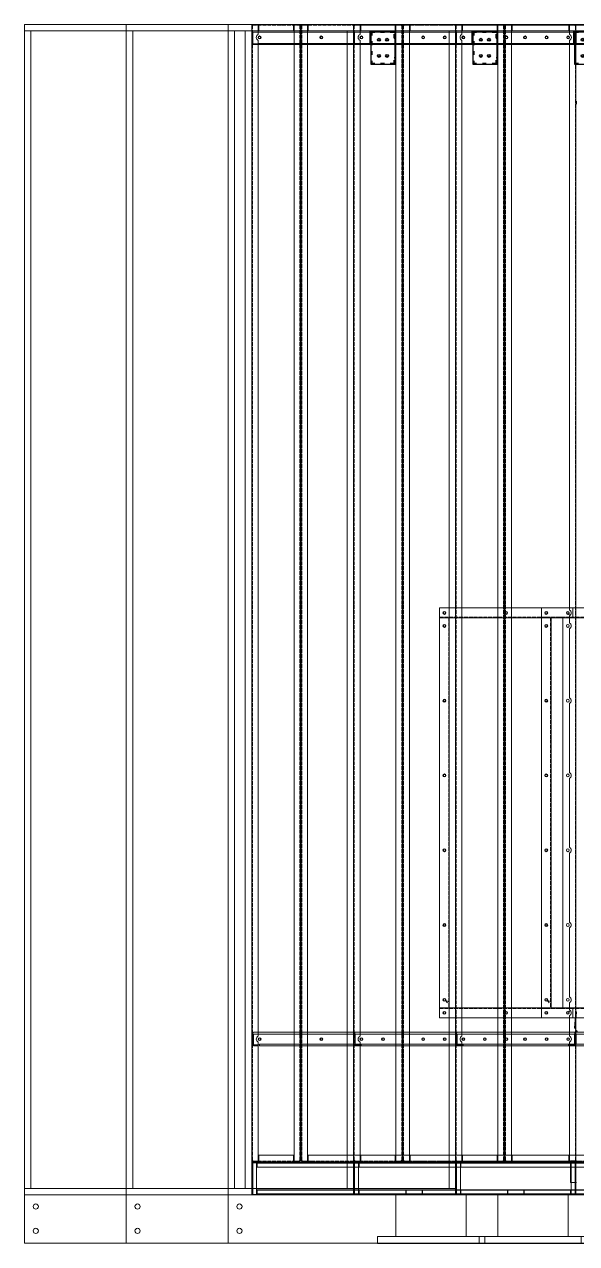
# Model space of a CAD drawing. Header units: millimetres. Extents: x -662582 to 33115, y -140469 to 24125.
# Drawn here: x -662582 to -660882, y -140469 to -136719 of the extents above; entities that cross this region are included whole.
import ezdxf

# ---------------------------------------------------------------- set-up
doc = ezdxf.new("R2010")
doc.units = ezdxf.units.MM
doc.linetypes.add('DASHED', pattern=[15, 12, -3])
doc.linetypes.add('DASHSPACE', pattern=[30, 12, -18])

# ---------------------------------------------------------------- blocks, each defined once
blk = doc.blocks.new('485689')
at = {"color": 7, "lineweight": 13, "ltscale": 0.486}
for p, q in [((183525.3, 30767.5), (183525.3, 30864.7)), ((183528.1, 30767.5), (183528.1, 30864.7)), ((184520.5, 30864.7), (184520.5, 30767.5)), ((184523.3, 30864.7), (184523.3, 30767.5))]:
    blk.add_line(p, q, dxfattribs=at)
at = {"color": 7, "lineweight": 13, "ltscale": 0.014}
for p, q in [((183528.1, 30864.7), (183525.3, 30864.7)), ((183541.9, 30863.3), (183541.9, 30866.1)), ((184506.7, 30863.3), (184506.7, 30866.1)), ((184520.5, 30864.7), (184523.3, 30864.7)), ((183528.1, 30767.5), (183525.3, 30767.5)), ((183541.9, 30768.9), (183541.9, 30766.1)), ((184506.7, 30768.9), (184506.7, 30766.1)), ((184520.5, 30767.5), (184523.3, 30767.5))]:
    blk.add_line(p, q, dxfattribs=at)
at = {"color": 7, "lineweight": 13, "ltscale": 0.004}
for p, q in [((183526.9, 30866.1), (183527.7, 30866.1)), ((184520.9, 30866.1), (184521.7, 30866.1)), ((183527.7, 30766.1), (183526.9, 30766.1)), ((184521.7, 30766.1), (184520.9, 30766.1))]:
    blk.add_line(p, q, dxfattribs=at)
at = {"color": 7, "lineweight": 13, "ltscale": 0.007}
for p, q in [((183526.9, 30864.7), (183526.9, 30866.1)), ((183527.7, 30866.1), (183527.7, 30864.7)), ((184520.9, 30864.7), (184520.9, 30866.1)), ((184521.7, 30864.7), (184521.7, 30866.1)), ((183526.9, 30766.1), (183526.9, 30767.5)), ((183527.7, 30766.1), (183527.7, 30767.5)), ((184520.9, 30767.5), (184520.9, 30766.1)), ((184521.7, 30766.1), (184521.7, 30767.5))]:
    blk.add_line(p, q, dxfattribs=at)
at = {"color": 7, "lineweight": 13, "ltscale": 0.071}
for p, q in [((183541.9, 30866.1), (183527.7, 30866.1)), ((184520.9, 30866.1), (184506.7, 30866.1)), ((183527.7, 30766.1), (183541.9, 30766.1)), ((184506.7, 30766.1), (184520.9, 30766.1))]:
    blk.add_line(p, q, dxfattribs=at)
at = {"color": 7, "lineweight": 13, "ltscale": 0.061}
for p, q in [((183540.3, 30864.7), (183528.1, 30864.7)), ((183541.9, 30863.3), (183541.9, 30851.1)), ((184506.7, 30851.1), (184506.7, 30863.3)), ((184520.5, 30864.7), (184508.3, 30864.7)), ((183528.1, 30767.5), (183540.3, 30767.5)), ((184508.3, 30767.5), (184520.5, 30767.5))]:
    blk.add_line(p, q, dxfattribs=at)
at = {"color": 7, "lineweight": 13, "ltscale": 0.366205}
for p, q in [((183540.3, 30864.7), (183540.3, 30768.9)), ((184508.3, 30781.1), (184508.3, 30864.7))]:
    blk.add_line(p, q, dxfattribs=at)
at = {"color": 7, "lineweight": 13, "ltscale": 0.008}
for p, q in [((183540.3, 30864.5), (183541.9, 30864.5)), ((183540.3, 30863.3), (183541.9, 30863.3)), ((184506.7, 30866.1), (184506.7, 30864.5)), ((184506.7, 30864.5), (184508.3, 30864.5)), ((184506.7, 30863.3), (184508.3, 30863.3)), ((183541.9, 30768.9), (183540.3, 30768.9)), ((183541.9, 30767.7), (183540.3, 30767.7)), ((184508.3, 30768.9), (184506.7, 30768.9)), ((184508.3, 30767.7), (184506.7, 30767.7)), ((184506.7, 30766.1), (184506.7, 30767.7))]:
    blk.add_line(p, q, dxfattribs=at)
at = {"color": 7, "lineweight": 13}
for p, q in [((183541.9, 30866.1), (184506.7, 30866.1)), ((183541.9, 30863.3), (184506.7, 30863.3)), ((184506.7, 30851.1), (183541.9, 30851.1)), ((184506.7, 30768.9), (183541.9, 30768.9)), ((184506.7, 30766.1), (183541.9, 30766.1))]:
    blk.add_line(p, q, dxfattribs=at)
at = {"color": 7, "lineweight": 13, "ltscale": 0.001386}
for p, q in [((183541.9, 30866.1), (183541.9, 30865.8)), ((183541.9, 30766.1), (183541.9, 30766.4))]:
    blk.add_line(p, q, dxfattribs=at)
at = {"color": 7, "lineweight": 13, "ltscale": 0.076206}
for p, q in [((183540.3, 30782.7), (183540.3, 30767.5)), ((184508.3, 30767.5), (184508.3, 30782.7))]:
    blk.add_line(p, q, dxfattribs=at)
at = {"color": 7, "lineweight": 13, "ltscale": 0.05737}
for p, q in [((183541.9, 30780.4), (183541.9, 30768.9)), ((184506.7, 30780.4), (184506.7, 30768.9))]:
    blk.add_line(p, q, dxfattribs=at)
for p, q in [((183541.9, 30780.4), (183999.3, 30780.4)), ((183999.3, 30780.4), (183999.3, 30768.9)), ((184049.3, 30780.4), (184506.7, 30780.4)), ((184049.3, 30780.4), (184049.3, 30768.9))]:
    blk.add_line(p, q)
blk = doc.blocks.new('68679')
at = {"color": 7, "lineweight": 13, "ltscale": 0.0185}
for p, q in [((182651.6, 34840.2), (182651.6, 34855)), ((182654.8, 34840.2), (182654.8, 34855)), ((182651.6, 33867.4), (182651.6, 33882.2)), ((182654.8, 33867.4), (182654.8, 33882.2))]:
    blk.add_line(p, q, dxfattribs=at)
at = {"color": 7, "lineweight": 13, "ltscale": 0.004}
for p, q in [((182654.8, 34840.2), (182651.6, 34840.2)), ((182654.8, 34837), (182651.6, 34837)), ((182651.6, 33882.2), (182654.8, 33882.2))]:
    blk.add_line(p, q, dxfattribs=at)
at = {"color": 7, "lineweight": 13, "ltscale": 0.02275}
for p, q in [((182654.8, 34837), (182654.8, 34855.2)), ((182654.8, 33867.2), (182654.8, 33885.4))]:
    blk.add_line(p, q, dxfattribs=at)
at = {"color": 7, "lineweight": 13, "ltscale": 0.042}
for p, q in [((182688.4, 34855.2), (182654.8, 34855.2)), ((182654.8, 33867.2), (182688.4, 33867.2))]:
    blk.add_line(p, q, dxfattribs=at)
at = {"color": 7, "lineweight": 13, "ltscale": 0.041987}
blk.add_line((182654.8, 34855.2), (182688.4, 34855.2), dxfattribs=at)
at = {"color": 7, "lineweight": 13, "ltscale": 0.003997}
blk.add_line((182654.8, 34837), (182654.8, 34840.2), dxfattribs=at)
at = {"color": 7, "lineweight": 13, "ltscale": 0.0395}
for p, q in [((182656.8, 34860.2), (182688.4, 34860.2)), ((182688.4, 34857), (182656.8, 34857)), ((182688.4, 33865.4), (182656.8, 33865.4)), ((182656.8, 33862.2), (182688.4, 33862.2))]:
    blk.add_line(p, q, dxfattribs=at)
at = {"color": 7, "lineweight": 13, "ltscale": 0.004497}
for p, q in [((182692, 34857), (182688.4, 34857)), ((182692, 33865.4), (182688.4, 33865.4))]:
    blk.add_line(p, q, dxfattribs=at)
at = {"color": 7, "lineweight": 13, "ltscale": 0.00225}
for p, q in [((182688.4, 34857), (182688.4, 34855.2)), ((182688.4, 34855.2), (182688.4, 34857)), ((182688.4, 33867.2), (182688.4, 33865.4)), ((182688.4, 33865.4), (182688.4, 33867.2))]:
    blk.add_line(p, q, dxfattribs=at)
at = {"color": 7, "lineweight": 13}
for p, q in [((182688.4, 34855.2), (182688.4, 33867.2)), ((182693.6, 34855), (182693.6, 33867.4)), ((182651.6, 34837), (182651.6, 33885.4)), ((182651.6, 34837), (182651.6, 33885.4)), ((182656.8, 34837), (182656.8, 33885.4))]:
    blk.add_line(p, q, dxfattribs=at)
at = {"color": 7, "lineweight": 13, "ltscale": 0.0022}
for p, q in [((182691.2, 34857), (182692.6, 34858)), ((182691.2, 33865.4), (182692.6, 33864.3))]:
    blk.add_line(p, q, dxfattribs=at)
at = {"color": 7, "lineweight": 13, "ltscale": 0.003999}
blk.add_line((182651.6, 34837), (182654.8, 34837), dxfattribs=at)
at = {"color": 7, "lineweight": 13, "ltscale": 0.0025}
for p, q in [((182656.8, 34837), (182654.8, 34837)), ((182654.8, 33885.4), (182656.8, 33885.4))]:
    blk.add_line(p, q, dxfattribs=at)
at = {"color": 7, "lineweight": 13, "ltscale": 0.0065}
blk.add_line((182651.6, 33885.4), (182656.8, 33885.4), dxfattribs=at)
at = {"color": 7, "lineweight": 13, "ltscale": 0.004003}
blk.add_line((182654.8, 33882.2), (182654.8, 33885.4), dxfattribs=at)
at = {"color": 7, "lineweight": 13}
for centre in [(182672.6, 34836.2), (182672.6, 34646.2), (182672.6, 34456.2), (182672.6, 34266.2), (182672.6, 34076.2), (182672.6, 33886.2)]:
    blk.add_circle(centre, 3, dxfattribs=at)
for centre, radius, start, end in [((182656.8, 34855), 5.2, 90, 180), ((182656.8, 34855), 2, 90, 174.2609), ((182688.4, 34855), 5.2, 0, 90), ((182656.8, 33867.4), 5.2, 180, 270), ((182656.8, 33867.4), 2, 185.7392, 270), ((182688.4, 33867.4), 5.2, 270, 0)]:
    blk.add_arc(centre, radius, start, end, dxfattribs=at)
for points in [[(182693.6, 34855), (182693.6, 34855.3), (182693.5, 34855.6), (182693.3, 34855.9), (182692.9, 34856.3), (182692.3, 34856.7), (182692.2, 34856.8), (182692.1, 34856.9), (182692, 34857)], [(182693.6, 33867.4), (182693.6, 33867), (182693.5, 33866.7), (182693.3, 33866.4), (182692.9, 33866), (182692.3, 33865.6), (182692.2, 33865.5), (182692.1, 33865.4), (182692, 33865.4)]]:
    blk.add_open_spline(points, degree=5, knots=[0, 0, 0, 0, 0, 0, 6.191357, 6.191357, 6.191357, 7.828222, 7.828222, 7.828222, 7.828222, 7.828222, 7.828222], dxfattribs=at)
blk = doc.blocks.new('3425346')
at = {"color": 7, "lineweight": 13}
for p, q in [((155016.9, 41125), (155426.9, 41125)), ((155016.9, 41095), (155426.9, 41095))]:
    blk.add_line(p, q, dxfattribs=at)
at = {"color": 7, "lineweight": 13, "ltscale": 0.035}
for p, q in [((155016.9, 41122.2), (155016.9, 41125)), ((155426.9, 41122.2), (155426.9, 41125))]:
    blk.add_line(p, q, dxfattribs=at)
at = {"color": 7, "linetype": 'DASHED', "lineweight": 13}
blk.add_line((155016.9, 41123.4), (155426.9, 41123.4), dxfattribs=at)
at = {"color": 7, "lineweight": 13, "ltscale": 0.34}
for p, q in [((155016.9, 41122.2), (155016.9, 41095)), ((155426.9, 41095), (155426.9, 41122.2))]:
    blk.add_line(p, q, dxfattribs=at)
at = {"color": 7, "lineweight": 13}
blk.add_lwpolyline([(155416.2, 41115.3), (155414.3, 41111.8), (155417.7, 41113.9)], dxfattribs=at)
for centre in [(155031.9, 41110), (155221.9, 41110), (155411.9, 41110)]:
    blk.add_circle(centre, 3, dxfattribs=at)
blk = doc.blocks.new('235465')
at = {"color": 7, "lineweight": 13}
for p, q in [((158476.7, 41706.6), (159676.7, 41706.6)), ((159676.7, 41676.6), (158476.7, 41676.6))]:
    blk.add_line(p, q, dxfattribs=at)
at = {"color": 7, "lineweight": 13, "ltscale": 0.014}
for p, q in [((158476.7, 41703.8), (158476.7, 41706.6)), ((159676.7, 41703.8), (159676.7, 41706.6))]:
    blk.add_line(p, q, dxfattribs=at)
at = {"color": 7, "linetype": 'DASHED', "lineweight": 13}
blk.add_line((158476.7, 41705), (159676.7, 41705), dxfattribs=at)
at = {"color": 7, "lineweight": 13, "ltscale": 0.136}
for p, q in [((158476.7, 41703.8), (158476.7, 41676.6)), ((159676.7, 41676.6), (159676.7, 41703.8))]:
    blk.add_line(p, q, dxfattribs=at)
at = {"color": 7, "linetype": 'DASHED', "lineweight": 13, "ltscale": 0.008}
for p, q in [((159001.7, 41706.6), (159001.7, 41705)), ((159151.7, 41706.6), (159151.7, 41705))]:
    blk.add_line(p, q, dxfattribs=at)
at = {"color": 7, "lineweight": 13}
blk.add_lwpolyline([(159656.7, 41703.6), (159653.1, 41694.3), (159660.9, 41700.6)], dxfattribs=at)
for centre in [(158501.7, 41691.6), (158731.7, 41691.6), (158961.7, 41691.6), (159191.7, 41691.6), (159421.7, 41691.6), (159651.7, 41691.6)]:
    blk.add_circle(centre, 3, dxfattribs=at)
blk = doc.blocks.new('5679796')
at = {"color": 7, "lineweight": 13, "ltscale": 0.027667}
for p, q in [((165481.5, 14310.4), (165481.5, 14327)), ((165483.5, 14310.4), (165483.5, 14327)), ((165481.5, 13335.8), (165481.5, 13352.4)), ((165483.5, 13335.8), (165483.5, 13352.4))]:
    blk.add_line(p, q, dxfattribs=at)
at = {"color": 7, "lineweight": 13, "ltscale": 0.061}
for p, q in [((165520.1, 14327.5), (165483.5, 14327.5)), ((165483.5, 13335.3), (165520.1, 13335.3))]:
    blk.add_line(p, q, dxfattribs=at)
at = {"color": 7, "lineweight": 13, "ltscale": 0.031833}
for p, q in [((165483.5, 14308.4), (165483.5, 14327.5)), ((165483.5, 13335.3), (165483.5, 13354.4))]:
    blk.add_line(p, q, dxfattribs=at)
at = {"color": 7, "lineweight": 13, "ltscale": 0.060846}
blk.add_line((165483.6, 14327.5), (165520.1, 14327.5), dxfattribs=at)
at = {"color": 7, "lineweight": 13, "ltscale": 0.058667}
for p, q in [((165484.9, 14330.4), (165520.1, 14330.4)), ((165520.1, 14328.4), (165484.9, 14328.4)), ((165520.1, 13334.4), (165484.9, 13334.4)), ((165484.9, 13332.4), (165520.1, 13332.4))]:
    blk.add_line(p, q, dxfattribs=at)
at = {"color": 7, "lineweight": 13, "ltscale": 0.004007}
for p, q in [((165522.5, 14328.4), (165520.1, 14328.4)), ((165522.5, 13334.4), (165520.1, 13334.4))]:
    blk.add_line(p, q, dxfattribs=at)
at = {"color": 7, "lineweight": 13, "ltscale": 0.0015}
for p, q in [((165520.1, 14328.4), (165520.1, 14327.5)), ((165520.1, 14327.5), (165520.1, 14328.4)), ((165520.1, 13335.3), (165520.1, 13334.4)), ((165520.1, 13334.4), (165520.1, 13335.3))]:
    blk.add_line(p, q, dxfattribs=at)
at = {"color": 7, "lineweight": 13}
for p, q in [((165520.1, 14327.5), (165520.1, 13965.9)), ((165523.5, 14327), (165523.5, 13335.8)), ((165481.5, 14308.4), (165481.5, 13965.9)), ((165481.5, 14308.4), (165481.5, 13965.9)), ((165484.9, 14308.4), (165484.9, 13965.9)), ((165481.5, 13886.9), (165481.5, 13354.4)), ((165481.5, 13886.9), (165481.5, 13354.4)), ((165484.9, 13886.9), (165484.9, 13354.4)), ((165520.1, 13886.9), (165520.1, 13335.3))]:
    blk.add_line(p, q, dxfattribs=at)
at = {"color": 7, "lineweight": 13, "ltscale": 0.001795}
for p, q in [((165522, 14328.4), (165522.9, 14329.1)), ((165522, 13334.4), (165522.9, 13333.8))]:
    blk.add_line(p, q, dxfattribs=at)
at = {"color": 7, "lineweight": 13, "ltscale": 0.003333}
for p, q in [((165483.5, 14310.4), (165481.5, 14310.4)), ((165481.5, 14308.4), (165483.5, 14308.4)), ((165483.5, 14308.4), (165481.5, 14308.4)), ((165483.5, 13352.4), (165481.5, 13352.4))]:
    blk.add_line(p, q, dxfattribs=at)
at = {"color": 7, "lineweight": 13, "ltscale": 0.003329}
blk.add_line((165483.5, 14308.4), (165483.5, 14310.4), dxfattribs=at)
at = {"color": 7, "lineweight": 13, "ltscale": 0.002333}
for p, q in [((165484.9, 14308.4), (165483.5, 14308.4)), ((165483.5, 13354.4), (165484.9, 13354.4))]:
    blk.add_line(p, q, dxfattribs=at)
for p, q in [((165481.5, 13965.9), (165523.5, 13965.9)), ((165521.5, 13886.9), (165521.5, 13965.9)), ((165481.5, 13886.9), (165523.5, 13886.9))]:
    blk.add_line(p, q)
at = {"color": 7, "lineweight": 13, "ltscale": 0.005667}
blk.add_line((165481.5, 13354.4), (165484.9, 13354.4), dxfattribs=at)
at = {"color": 7, "lineweight": 13, "ltscale": 0.003337}
blk.add_line((165483.5, 13352.4), (165483.5, 13354.4), dxfattribs=at)
at = {"color": 7, "lineweight": 13}
for centre in [(165503.5, 14306.4), (165503.5, 14116.4), (165503.5, 13736.4), (165503.5, 13546.4), (165503.5, 13356.4)]:
    blk.add_circle(centre, 3, dxfattribs=at)
for centre, radius, start, end in [((165484.9, 14327), 3.4, 90, 180), ((165484.9, 14327), 1.4, 90, 159.0752), ((165520.1, 14327), 3.4, 0, 90), ((165484.9, 13335.8), 3.4, 180, 270), ((165484.9, 13335.8), 1.4, 200.9249, 270), ((165520.1, 13335.8), 3.4, 270, 0)]:
    blk.add_arc(centre, radius, start, end, dxfattribs=at)
for points in [[(165523.5, 14327), (165523.5, 14327.3), (165523.5, 14327.6), (165523.3, 14327.8), (165523, 14328.1), (165522.7, 14328.4), (165522.6, 14328.4), (165522.6, 14328.4), (165522.5, 14328.4)], [(165523.5, 13335.8), (165523.5, 13335.6), (165523.5, 13335.3), (165523.3, 13335.1), (165523, 13334.8), (165522.7, 13334.5), (165522.6, 13334.5), (165522.6, 13334.5), (165522.5, 13334.4)]]:
    blk.add_open_spline(points, degree=5, knots=[0, 0, 0, 0, 0, 0, 4.583204, 4.583204, 4.583204, 5.126781, 5.126781, 5.126781, 5.126781, 5.126781, 5.126781], dxfattribs=at)
blk = doc.blocks.new('568596')
at = {"color": 7, "lineweight": 13, "ltscale": 0.00166}
for p, q in [((169550.9, 17462.9), (169549.9, 17462.9)), ((173046.9, 17462.9), (173047.9, 17462.9)), ((169550.9, 16620.9), (169549.9, 16620.9)), ((173046.9, 16620.9), (173047.9, 16620.9))]:
    blk.add_line(p, q, dxfattribs=at)
at = {"color": 7, "lineweight": 13, "ltscale": 0.0015}
for p, q in [((169549.9, 17462.9), (169549.9, 17462)), ((173047.9, 17462), (173047.9, 17462.9)), ((169549.9, 16621.8), (169549.9, 16620.9)), ((173047.9, 16620.9), (173047.9, 16621.8))]:
    blk.add_line(p, q, dxfattribs=at)
at = {"color": 7, "lineweight": 13}
for p, q in [((169549.9, 17462.9), (169549.9, 16621.8)), ((169549.9, 17462), (169549.9, 17436.4)), ((173046.2, 17464.9), (169551.6, 17464.9)), ((173047.9, 16621.8), (173047.9, 17462.9)), ((173047.9, 17442.9), (173047.9, 17462)), ((170022.9, 17008.9), (171222.9, 17008.9)), ((169551.6, 16618.9), (173046.2, 16618.9))]:
    blk.add_line(p, q, dxfattribs=at)
at = {"color": 7, "linetype": 'DASHED', "lineweight": 13, "ltscale": 0.003333}
for p, q in [((169551.9, 17462), (169549.9, 17462)), ((169549.9, 17445.4), (169551.9, 17445.4)), ((169549.9, 17442.9), (169551.9, 17442.9)), ((169644.9, 17464.9), (169644.9, 17462.9)), ((169650.9, 17464.9), (169650.9, 17462.9)), ((169844.9, 17464.9), (169844.9, 17462.9)), ((169850.9, 17464.9), (169850.9, 17462.9)), ((173014.9, 17464.9), (173014.9, 17462.9)), ((173020.9, 17464.9), (173020.9, 17462.9)), ((173047.9, 17462), (173045.9, 17462)), ((173047.9, 17442.9), (173045.9, 17442.9)), ((169549.9, 17436.4), (169551.9, 17436.4)), ((169549.9, 17407.4), (169551.9, 17407.4)), ((169549.9, 17398.4), (169551.9, 17398.4)), ((169549.9, 17217.4), (169551.9, 17217.4)), ((169549.9, 17208.4), (169551.9, 17208.4)), ((169549.9, 17027.4), (169551.9, 17027.4)), ((169549.9, 17018.4), (169551.9, 17018.4)), ((169549.9, 16837.4), (169551.9, 16837.4)), ((169549.9, 16828.4), (169551.9, 16828.4)), ((173047.9, 16727.9), (173045.9, 16727.9)), ((173047.9, 16709.9), (173045.9, 16709.9)), ((169549.9, 16647.4), (169551.9, 16647.4)), ((169549.9, 16640.9), (169551.9, 16640.9)), ((169549.9, 16638.4), (169551.9, 16638.4)), ((169551.9, 16621.8), (169549.9, 16621.8)), ((169644.9, 16620.9), (169644.9, 16618.9)), ((169650.9, 16620.9), (169650.9, 16618.9)), ((169844.9, 16620.9), (169844.9, 16618.9)), ((169850.9, 16620.9), (169850.9, 16618.9)), ((170044.9, 16620.9), (170044.9, 16618.9)), ((170050.9, 16620.9), (170050.9, 16618.9)), ((170244.9, 16620.9), (170244.9, 16618.9)), ((170250.9, 16620.9), (170250.9, 16618.9)), ((170444.9, 16620.9), (170444.9, 16618.9)), ((170450.9, 16620.9), (170450.9, 16618.9)), ((170644.9, 16620.9), (170644.9, 16618.9)), ((170650.9, 16620.9), (170650.9, 16618.9)), ((170844.9, 16620.9), (170844.9, 16618.9)), ((170850.9, 16620.9), (170850.9, 16618.9)), ((171044.9, 16620.9), (171044.9, 16618.9)), ((171050.9, 16620.9), (171050.9, 16618.9)), ((171244.9, 16620.9), (171244.9, 16618.9)), ((171250.9, 16620.9), (171250.9, 16618.9)), ((171444.9, 16620.9), (171444.9, 16618.9)), ((171450.9, 16620.9), (171450.9, 16618.9)), ((171644.9, 16620.9), (171644.9, 16618.9)), ((171650.9, 16620.9), (171650.9, 16618.9)), ((171844.9, 16620.9), (171844.9, 16618.9)), ((171850.9, 16620.9), (171850.9, 16618.9)), ((172044.9, 16620.9), (172044.9, 16618.9)), ((172050.9, 16620.9), (172050.9, 16618.9)), ((172244.9, 16620.9), (172244.9, 16618.9)), ((172250.9, 16620.9), (172250.9, 16618.9)), ((172444.9, 16620.9), (172444.9, 16618.9)), ((172450.9, 16620.9), (172450.9, 16618.9)), ((172644.9, 16620.9), (172644.9, 16618.9)), ((172650.9, 16620.9), (172650.9, 16618.9)), ((172844.9, 16620.9), (172844.9, 16618.9)), ((172850.9, 16620.9), (172850.9, 16618.9)), ((173014.9, 16620.9), (173014.9, 16618.9)), ((173020.9, 16620.9), (173020.9, 16618.9)), ((173047.9, 16640.9), (173045.9, 16640.9)), ((173047.9, 16621.8), (173045.9, 16621.8))]:
    blk.add_line(p, q, dxfattribs=at)
at = {"color": 7, "lineweight": 13, "ltscale": 0.001174}
for p, q in [((169550.9, 17462.9), (169551.6, 17462.9)), ((173046.9, 17462.9), (173046.2, 17462.9)), ((169550.9, 16620.9), (169551.6, 16620.9)), ((173046.9, 16620.9), (173046.2, 16620.9))]:
    blk.add_line(p, q, dxfattribs=at)
at = {"color": 7, "lineweight": 13, "ltscale": 0.002252}
for p, q in [((169551.6, 17464.9), (169551.6, 17463.6)), ((173046.2, 17464.9), (173046.2, 17463.6)), ((169551.6, 16618.9), (169551.6, 16620.3)), ((173046.2, 16618.9), (173046.2, 16620.3))]:
    blk.add_line(p, q, dxfattribs=at)
at = {"color": 7, "lineweight": 13, "ltscale": 0.002009}
for p, q in [((169551.6, 17462.4), (169551.6, 17463.6)), ((173046.2, 17462.4), (173046.2, 17463.6)), ((169551.6, 16621.5), (169551.6, 16620.3)), ((173046.2, 16621.5), (173046.2, 16620.3))]:
    blk.add_line(p, q, dxfattribs=at)
at = {"color": 7, "linetype": 'DASHED', "lineweight": 13}
for p, q in [((173046.2, 17462.9), (169551.6, 17462.9)), ((169551.9, 17464.9), (169551.9, 16621.8)), ((169551.9, 17462), (169551.9, 17436.4)), ((170044.9, 17464.9), (170044.9, 17462.9)), ((170050.9, 17464.9), (170050.9, 17462.9)), ((170244.9, 17464.9), (170244.9, 17462.9)), ((170250.9, 17464.9), (170250.9, 17462.9)), ((170444.9, 17464.9), (170444.9, 17462.9)), ((170450.9, 17464.9), (170450.9, 17462.9)), ((170644.9, 17464.9), (170644.9, 17462.9)), ((170650.9, 17464.9), (170650.9, 17462.9)), ((170844.9, 17464.9), (170844.9, 17462.9)), ((170850.9, 17464.9), (170850.9, 17462.9)), ((171044.9, 17464.9), (171044.9, 17462.9)), ((171050.9, 17464.9), (171050.9, 17462.9)), ((171244.9, 17464.9), (171244.9, 17462.9)), ((171250.9, 17464.9), (171250.9, 17462.9)), ((171444.9, 17464.9), (171444.9, 17462.9)), ((171450.9, 17464.9), (171450.9, 17462.9)), ((171644.9, 17464.9), (171644.9, 17462.9)), ((171650.9, 17464.9), (171650.9, 17462.9)), ((171844.9, 17464.9), (171844.9, 17462.9)), ((171850.9, 17464.9), (171850.9, 17462.9)), ((172044.9, 17464.9), (172044.9, 17462.9)), ((172050.9, 17464.9), (172050.9, 17462.9)), ((172244.9, 17464.9), (172244.9, 17462.9)), ((172250.9, 17464.9), (172250.9, 17462.9)), ((172444.9, 17464.9), (172444.9, 17462.9)), ((172450.9, 17464.9), (172450.9, 17462.9)), ((172644.9, 17464.9), (172644.9, 17462.9)), ((172650.9, 17464.9), (172650.9, 17462.9)), ((172844.9, 17464.9), (172844.9, 17462.9)), ((172850.9, 17464.9), (172850.9, 17462.9)), ((173045.9, 16621.8), (173045.9, 17464.9)), ((173045.9, 17442.9), (173045.9, 17462)), ((169551.6, 16620.9), (173046.2, 16620.9))]:
    blk.add_line(p, q, dxfattribs=at)
at = {"color": 7, "linetype": 'DASHED', "lineweight": 13, "ltscale": 0.001183}
for p, q in [((169551.6, 17462.9), (169552.3, 17462.9)), ((173046.2, 17462.9), (173045.5, 17462.9)), ((169551.6, 16620.9), (169552.3, 16620.9)), ((173046.2, 16620.9), (173045.5, 16620.9))]:
    blk.add_line(p, q, dxfattribs=at)
at = {"color": 7, "linetype": 'DASHED', "lineweight": 13, "ltscale": 0.001406}
for p, q in [((169551.6, 17462.4), (169551.6, 17461.5)), ((173046.2, 17462.4), (173046.2, 17461.5)), ((169551.6, 16621.5), (169551.6, 16622.3)), ((173046.2, 16621.5), (173046.2, 16622.3))]:
    blk.add_line(p, q, dxfattribs=at)
at = {"color": 7, "linetype": 'DASHED', "lineweight": 13, "ltscale": 0.027667}
for p, q in [((169551.6, 17444.9), (169551.6, 17461.5)), ((173046.2, 17461.5), (173046.2, 17444.9)), ((169551.6, 16622.3), (169551.6, 16638.9)), ((173046.2, 16638.9), (173046.2, 16622.3))]:
    blk.add_line(p, q, dxfattribs=at)
at = {"color": 7, "lineweight": 13, "ltscale": 0.058667}
for p, q in [((173046.2, 17444.9), (169551.6, 17444.9)), ((169553.3, 17442.9), (169569.9, 17442.9)), ((169569.9, 17444.9), (169569.9, 16640.9)), ((173027.9, 16640.9), (173027.9, 17444.9)), ((173045.9, 17442.9), (173027.9, 17442.9)), ((170022.9, 16658.9), (170022.9, 17008.9)), ((171222.9, 16658.9), (171222.9, 17008.9)), ((170022.9, 16658.9), (171222.9, 16658.9)), ((169917.7, 16638.9), (169551.6, 16638.9)), ((169569.9, 16640.9), (169551.9, 16640.9)), ((169999.2, 16638.9), (169936.1, 16638.9)), ((170016.6, 16638.9), (170039.2, 16638.9)), ((170056.6, 16638.9), (170269.2, 16638.9)), ((170286.6, 16638.9), (170499.2, 16638.9)), ((170516.6, 16638.9), (170729.2, 16638.9)), ((170746.6, 16638.9), (170959.2, 16638.9)), ((170976.6, 16638.9), (171189.2, 16638.9)), ((171206.6, 16638.9), (171229.2, 16638.9)), ((171246.6, 16638.9), (172998.7, 16638.9)), ((173017.1, 16638.9), (173046.2, 16638.9)), ((173045.9, 16640.9), (173027.9, 16640.9))]:
    blk.add_line(p, q, dxfattribs=at)
at = {"color": 7, "linetype": 'DASHED', "lineweight": 13, "ltscale": 0.0015}
for p, q in [((169551.9, 17462.9), (169551.9, 17462)), ((173045.9, 17462), (173045.9, 17462.9)), ((169551.9, 16621.8), (169551.9, 16620.9)), ((173045.9, 16620.9), (173045.9, 16621.8))]:
    blk.add_line(p, q, dxfattribs=at)
at = {"color": 7, "linetype": 'DASHED', "lineweight": 13, "ltscale": 0.002333}
for p, q in [((169551.9, 17442.9), (169553.3, 17442.9)), ((173045.9, 17442.9), (173044.5, 17442.9)), ((173045.9, 16640.9), (173044.5, 16640.9))]:
    blk.add_line(p, q, dxfattribs=at)
at = {"color": 7, "lineweight": 13, "ltscale": 0.058667}
for centre in [(169926.9, 17402.9), (173007.9, 17402.9), (173007.9, 17022.9), (173007.9, 16832.9), (169926.9, 16642.9), (170007.9, 16643.9), (170047.9, 16643.9), (170277.9, 16643.9), (170507.9, 16643.9), (170737.9, 16643.9), (170967.9, 16643.9), (171197.9, 16643.9), (171237.9, 16643.9), (173007.9, 16642.9)]:
    blk.add_circle(centre, 4.5, dxfattribs=at)
at = {"color": 7, "lineweight": 13}
for centre in [(169926.9, 17212.9), (169926.9, 17022.9), (170007.9, 17023.9), (170047.9, 17023.9), (170277.9, 17023.9), (170507.9, 17023.9), (170737.9, 17023.9), (170967.9, 17023.9), (171197.9, 17023.9), (171237.9, 17023.9), (170007.9, 16833.9), (171237.9, 16833.9), (169926.9, 16832.9)]:
    blk.add_circle(centre, 4.5, dxfattribs=at)
for centre in [(172950.9, 17225.4), (173000.7, 17225.4), (172950.9, 17200.4), (173000.7, 17200.4)]:
    blk.add_circle(centre, 4.5)
at = {"color": 7, "lineweight": 13, "ltscale": 0.058667}
for centre, start, end in [((169926.9, 16642.9), 203.5779, 336.4221), ((170007.9, 16643.9), 209.9997, 330.0003), ((170047.9, 16643.9), 209.9997, 330.0003), ((170277.9, 16643.9), 209.9997, 330.0003), ((170507.9, 16643.9), 209.9997, 330.0003), ((170737.9, 16643.9), 209.9997, 330.0003), ((170967.9, 16643.9), 209.9997, 330.0003), ((171197.9, 16643.9), 209.9997, 330.0003), ((171237.9, 16643.9), 209.9997, 330.0003), ((173007.9, 16642.9), 203.5782, 336.4218)]:
    blk.add_arc(centre, 10, start, end, dxfattribs=at)
at = {"color": 7, "lineweight": 13}
for points in [[(169553.3, 17461.5), (169552.8, 17461.8), (169552.3, 17462.1), (169551.8, 17462.4), (169551.3, 17462.6), (169550.9, 17462.9)], [(169553.3, 17461.5), (169553, 17462), (169552.6, 17462.4), (169552.3, 17462.8), (169552, 17463.2), (169551.6, 17463.6)], [(173044.5, 17461.5), (173044.8, 17462), (173045.2, 17462.4), (173045.5, 17462.8), (173045.9, 17463.2), (173046.2, 17463.6)], [(173044.5, 17461.5), (173045, 17461.8), (173045.6, 17462.1), (173046.1, 17462.4), (173046.5, 17462.6), (173046.9, 17462.9)], [(169553.3, 16622.3), (169552.8, 16622.1), (169552.3, 16621.8), (169551.8, 16621.5), (169551.3, 16621.2), (169550.9, 16620.9)], [(169553.3, 16622.3), (169553, 16621.9), (169552.6, 16621.5), (169552.3, 16621), (169552, 16620.6), (169551.6, 16620.3)], [(173044.5, 16622.3), (173045, 16622.1), (173045.6, 16621.8), (173046.1, 16621.5), (173046.5, 16621.2), (173046.9, 16620.9)], [(173044.5, 16622.3), (173044.8, 16621.9), (173045.2, 16621.5), (173045.5, 16621), (173045.9, 16620.6), (173046.2, 16620.3)]]:
    blk.add_open_spline(points, degree=5, dxfattribs=at)
at = {"color": 7, "linetype": 'DASHED', "lineweight": 13}
for points in [[(169553.3, 17461.5), (169553, 17461.7), (169552.6, 17461.9), (169552.3, 17462.1), (169551.9, 17462.2), (169551.6, 17462.4)], [(169553.3, 17461.5), (169553.1, 17461.8), (169552.9, 17462.1), (169552.7, 17462.4), (169552.5, 17462.6), (169552.3, 17462.9)], [(173044.5, 17461.5), (173044.7, 17461.8), (173044.9, 17462.1), (173045.2, 17462.4), (173045.3, 17462.6), (173045.5, 17462.9)], [(173044.5, 17461.5), (173044.8, 17461.7), (173045.2, 17461.9), (173045.5, 17462.1), (173045.9, 17462.2), (173046.2, 17462.4)], [(169553.3, 16622.3), (169553, 16622.1), (169552.6, 16622), (169552.3, 16621.8), (169551.9, 16621.6), (169551.6, 16621.5)], [(169553.3, 16622.3), (169553.1, 16622), (169552.9, 16621.8), (169552.7, 16621.5), (169552.5, 16621.2), (169552.3, 16620.9)], [(173044.5, 16622.3), (173044.7, 16622), (173044.9, 16621.8), (173045.2, 16621.5), (173045.3, 16621.2), (173045.5, 16620.9)], [(173044.5, 16622.3), (173044.8, 16622.1), (173045.2, 16622), (173045.5, 16621.8), (173045.9, 16621.6), (173046.2, 16621.5)]]:
    blk.add_open_spline(points, degree=5, dxfattribs=at)
blk = doc.blocks.new('769475')
for p, q in [((158713.7, 15280), (158713.7, 15180)), ((158788.7, 15280), (158713.7, 15280)), ((158788.7, 15180), (158788.7, 15280)), ((158713.7, 15180), (158788.7, 15180))]:
    blk.add_line(p, q)
at = {"color": 5, "linetype": 'DASHSPACE'}
for p, q in [((158785.5, 15276.8), (158713.7, 15276.8)), ((158716.9, 15280), (158716.9, 15180)), ((158785.5, 15260), (158785.5, 15276.8)), ((158785.5, 15260), (158788.7, 15260)), ((158785.5, 15180), (158785.5, 15200)), ((158785.5, 15200), (158788.7, 15200)), ((158713.7, 15183.2), (158788.7, 15183.2))]:
    blk.add_line(p, q, dxfattribs=at)
for centre in [(158738.7, 15254.8), (158763.7, 15254.8), (158738.7, 15205), (158763.7, 15205)]:
    blk.add_circle(centre, 3)
blk = doc.blocks.new('1')
at = {"lineweight": 20}
for p, q in [((13016.7, 13410.4), (11313.2, 13410.4)), ((11313.2, 13410.4), (11313.2, 9810.4)), ((12013.2, 13390.4), (11313.2, 13390.4)), ((11333.2, 13390.4), (11333.2, 9830.4)), ((12013.2, 13410.4), (12013.2, 9810.4)), ((11313.2, 9830.4), (12013.2, 9830.4)), ((11313.2, 9810.4), (12013.2, 9810.4)), ((12013.2, 9810.4), (13013.2, 9810.4)), ((11313.2, 9662.1), (19513.2, 9662.1))]:
    blk.add_line(p, q, dxfattribs=at)
at = {"color": 7, "lineweight": 20}
for p, q in [((11993.2, 13390.4), (11993.2, 9830.4)), ((12013.2, 13408.7), (12013.2, 9914.1)), ((12161.2, 13410.4), (12016.1, 13410.4)), ((12163.2, 13408.7), (12163.2, 9914.1)), ((13006.9, 10323.4), (13011.2, 10373.2)), ((13008.8, 10323.2), (13013.2, 10373)), ((12016.1, 9912.4), (12161.2, 9912.4)), ((12994, 9914.6), (12994, 9848.3)), ((12457, 9810.4), (12457, 9682.4)), ((12673.3, 9810.4), (12673.3, 9682.4)), ((12400.1, 9682.4), (12730.1, 9682.4)), ((12400.1, 9682.4), (12400.1, 9660.4)), ((12730.1, 9682.4), (12730.1, 9660.4)), ((12730.1, 9660.4), (12400.1, 9660.4))]:
    blk.add_line(p, q, dxfattribs=at)
at = {"color": 7, "lineweight": 20, "ltscale": 0.002252}
for p, q in [((12013.2, 13408.7), (12014.6, 13408.7)), ((12163.2, 13408.7), (12161.9, 13408.7)), ((12013.2, 9914.1), (12014.6, 9914.1)), ((12163.2, 9914.1), (12161.9, 9914.1))]:
    blk.add_line(p, q, dxfattribs=at)
at = {"color": 7, "lineweight": 20, "ltscale": 0.002009}
for p, q in [((12015.8, 13408.7), (12014.6, 13408.7)), ((12160.7, 13408.7), (12161.9, 13408.7)), ((12015.8, 9914.1), (12014.6, 9914.1)), ((12160.7, 9914.1), (12161.9, 9914.1))]:
    blk.add_line(p, q, dxfattribs=at)
at = {"color": 7, "lineweight": 20, "ltscale": 0.00166}
for p, q in [((12015.2, 13409.4), (12015.2, 13410.4)), ((12161.2, 13409.4), (12161.2, 13410.4)), ((12015.2, 9913.4), (12015.2, 9912.4)), ((12161.2, 9913.4), (12161.2, 9912.4))]:
    blk.add_line(p, q, dxfattribs=at)
at = {"color": 7, "lineweight": 20, "ltscale": 0.0015}
for p, q in [((12016.1, 13410.4), (12015.2, 13410.4)), ((12160.3, 13410.4), (12161.2, 13410.4)), ((12015.2, 9912.4), (12016.1, 9912.4)), ((12161.2, 9912.4), (12160.3, 9912.4))]:
    blk.add_line(p, q, dxfattribs=at)
at = {"color": 7, "lineweight": 20, "ltscale": 0.001174}
for p, q in [((12015.2, 13409.4), (12015.2, 13408.7)), ((12161.2, 13409.4), (12161.2, 13408.7)), ((12015.2, 9913.4), (12015.2, 9914.1)), ((12161.2, 9913.4), (12161.2, 9914.1))]:
    blk.add_line(p, q, dxfattribs=at)
at = {"color": 7, "linetype": 'DASHED', "lineweight": 20}
for p, q in [((12015.2, 13408.7), (12015.2, 9914.1)), ((12163.2, 13408.4), (12016.1, 13408.4)), ((12161.2, 13408.7), (12161.2, 9914.1)), ((12013.2, 13213.4), (12015.2, 13213.4)), ((12013.2, 13207.4), (12015.2, 13207.4)), ((12013.2, 13013.4), (12015.2, 13013.4)), ((12013.2, 13007.4), (12015.2, 13007.4)), ((12013.2, 12813.4), (12015.2, 12813.4)), ((12013.2, 12807.4), (12015.2, 12807.4)), ((12013.2, 12613.4), (12015.2, 12613.4)), ((12013.2, 12607.4), (12015.2, 12607.4)), ((12013.2, 12413.4), (12015.2, 12413.4)), ((12013.2, 12407.4), (12015.2, 12407.4)), ((12013.2, 12213.4), (12015.2, 12213.4)), ((12013.2, 12207.4), (12015.2, 12207.4)), ((12013.2, 12013.4), (12015.2, 12013.4)), ((12013.2, 12007.4), (12015.2, 12007.4)), ((12013.2, 11813.4), (12015.2, 11813.4)), ((12013.2, 11807.4), (12015.2, 11807.4)), ((12013.2, 11613.4), (12015.2, 11613.4)), ((12013.2, 11607.4), (12015.2, 11607.4)), ((12013.2, 11413.4), (12015.2, 11413.4)), ((12013.2, 11407.4), (12015.2, 11407.4)), ((12013.2, 11213.4), (12015.2, 11213.4)), ((12013.2, 11207.4), (12015.2, 11207.4)), ((12013.2, 11013.4), (12015.2, 11013.4)), ((12013.2, 11007.4), (12015.2, 11007.4)), ((12013.2, 10813.4), (12015.2, 10813.4)), ((12013.2, 10807.4), (12015.2, 10807.4)), ((12013.2, 10613.4), (12015.2, 10613.4)), ((12013.2, 10607.4), (12015.2, 10607.4)), ((12013.2, 10413.4), (12015.2, 10413.4)), ((12013.2, 10407.4), (12015.2, 10407.4)), ((12016.1, 9914.4), (12163.2, 9914.4))]:
    blk.add_line(p, q, dxfattribs=at)
at = {"color": 7, "linetype": 'DASHED', "lineweight": 20, "ltscale": 0.001183}
for p, q in [((12015.2, 13408.7), (12015.2, 13408)), ((12161.2, 13408.7), (12161.2, 13408)), ((12015.2, 9914.1), (12015.2, 9914.8)), ((12161.2, 9914.1), (12161.2, 9914.8))]:
    blk.add_line(p, q, dxfattribs=at)
at = {"color": 7, "linetype": 'DASHED', "lineweight": 20, "ltscale": 0.0015}
for p, q in [((12016.1, 13408.4), (12015.2, 13408.4)), ((12160.3, 13408.4), (12161.2, 13408.4)), ((12015.2, 9914.4), (12016.1, 9914.4)), ((12161.2, 9914.4), (12160.3, 9914.4))]:
    blk.add_line(p, q, dxfattribs=at)
at = {"color": 7, "linetype": 'DASHED', "lineweight": 20, "ltscale": 0.001406}
for p, q in [((12015.8, 13408.7), (12016.6, 13408.7)), ((12160.7, 13408.7), (12159.8, 13408.7)), ((12015.8, 9914.1), (12016.6, 9914.1)), ((12160.7, 9914.1), (12159.8, 9914.1))]:
    blk.add_line(p, q, dxfattribs=at)
at = {"color": 7, "linetype": 'DASHED', "lineweight": 20, "ltscale": 0.003333}
for p, q in [((12016.1, 13410.4), (12016.1, 13408.4)), ((12035.2, 13410.4), (12035.2, 13408.4)), ((12104.2, 13410.4), (12104.2, 13408.4)), ((12122.2, 13410.4), (12122.2, 13408.4)), ((12141.2, 13410.4), (12141.2, 13408.4)), ((12160.3, 13410.4), (12160.3, 13408.4)), ((12013.2, 13383.4), (12015.2, 13383.4)), ((12013.2, 13377.4), (12015.2, 13377.4)), ((12163.2, 13383.4), (12161.2, 13383.4)), ((12163.2, 13377.4), (12161.2, 13377.4)), ((12013.2, 10213.4), (12015.2, 10213.4)), ((12013.2, 10207.4), (12015.2, 10207.4)), ((12013.2, 10013.4), (12015.2, 10013.4)), ((12163.2, 10013.4), (12161.2, 10013.4)), ((12013.2, 10007.4), (12015.2, 10007.4)), ((12016.1, 9914.4), (12016.1, 9912.4)), ((12032.7, 9912.4), (12032.7, 9914.4)), ((12035.2, 9912.4), (12035.2, 9914.4)), ((12041.7, 9912.4), (12041.7, 9914.4)), ((12143.7, 9912.4), (12143.7, 9914.4)), ((12160.3, 9914.4), (12160.3, 9912.4))]:
    blk.add_line(p, q, dxfattribs=at)
at = {"color": 7, "linetype": 'DASHED', "lineweight": 20, "ltscale": 0.027667}
for p, q in [((12016.6, 13408.7), (12033.2, 13408.7)), ((12159.8, 13408.7), (12143.2, 13408.7)), ((12033.2, 9914.1), (12016.6, 9914.1)), ((12143.2, 9914.1), (12159.8, 9914.1))]:
    blk.add_line(p, q, dxfattribs=at)
at = {"color": 7, "lineweight": 20, "ltscale": 0.058667}
for p, q in [((12033.2, 13408.7), (12033.2, 13379.6)), ((12035.2, 13408.4), (12035.2, 13390.4)), ((12141.2, 13390.4), (12035.2, 13390.4)), ((12141.2, 13390.4), (12141.2, 13410.4)), ((12143.2, 13408.7), (12143.2, 9914.1)), ((12033.2, 13361.3), (12033.2, 10298.6)), ((12033.2, 10280.3), (12033.2, 9914.1)), ((12035.2, 9932.4), (12141.2, 9932.4)), ((12035.2, 9915.8), (12035.2, 9932.4)), ((12141.2, 9912.4), (12141.2, 9932.4))]:
    blk.add_line(p, q, dxfattribs=at)
at = {"color": 7, "linetype": 'DASHED', "lineweight": 20, "ltscale": 0.002333}
for p, q in [((12035.2, 13408.4), (12035.2, 13407)), ((12141.2, 13408.4), (12141.2, 13407)), ((12035.2, 9914.4), (12035.2, 9915.8))]:
    blk.add_line(p, q, dxfattribs=at)
at = {"color": 7, "lineweight": 20, "ltscale": 0.214999}
blk.add_line((13013.2, 13173.9), (13013.2, 13165.3), dxfattribs=at)
at = {"color": 7, "lineweight": 20, "ltscale": 0.05}
for p, q in [((13013.2, 10373), (13011.2, 10373.2)), ((13008.8, 10323.2), (13006.9, 10323.4))]:
    blk.add_line(p, q, dxfattribs=at)
at = {"color": 7, "lineweight": 20, "ltscale": 0.479992}
for p, q in [((13013.2, 9914.6), (12994, 9914.6)), ((13013.2, 9848.3), (12994, 9848.3))]:
    blk.add_line(p, q, dxfattribs=at)
at = {"color": 0, "lineweight": 20}
blk.add_line((11313.2, 9662.1), (11313.2, 9810.4), dxfattribs=at)
at = {"color": 7, "lineweight": 20, "ltscale": 0.058667}
for centre in [(12037.2, 13370.4), (12037.2, 10289.4)]:
    blk.add_circle(centre, 4.5, dxfattribs=at)
at = {"lineweight": 20}
for centre in [(11348.2, 9774.6), (11348.2, 9699.6)]:
    blk.add_circle(centre, 8, dxfattribs=at)
at = {"color": 7, "lineweight": 20, "ltscale": 0.058667}
for centre, start, end in [((12037.2, 13370.4), 113.5782, 246.4218), ((12037.2, 10289.4), 113.5779, 246.4221)]:
    blk.add_arc(centre, 10, start, end, dxfattribs=at)
at = {"color": 7, "lineweight": 20}
blk.add_arc((13016.3, 10315.5), 3.1, 175, 270, dxfattribs=at)
for points in [[(12016.6, 13407), (12016.2, 13407.4), (12015.7, 13407.7), (12015.3, 13408), (12014.9, 13408.4), (12014.6, 13408.7)], [(12016.6, 13407), (12016.3, 13407.6), (12016.1, 13408.1), (12015.8, 13408.6), (12015.5, 13409.1), (12015.2, 13409.4)], [(12159.8, 13407), (12160.1, 13407.6), (12160.4, 13408.1), (12160.6, 13408.6), (12160.9, 13409.1), (12161.2, 13409.4)], [(12159.8, 13407), (12160.3, 13407.4), (12160.7, 13407.7), (12161.1, 13408), (12161.5, 13408.4), (12161.9, 13408.7)], [(12016.6, 9915.8), (12016.2, 9915.5), (12015.7, 9915.2), (12015.3, 9914.8), (12014.9, 9914.5), (12014.6, 9914.1)], [(12016.6, 9915.8), (12016.3, 9915.3), (12016.1, 9914.8), (12015.8, 9914.3), (12015.5, 9913.8), (12015.2, 9913.4)], [(12159.8, 9915.8), (12160.3, 9915.5), (12160.7, 9915.2), (12161.1, 9914.8), (12161.5, 9914.5), (12161.9, 9914.1)], [(12159.8, 9915.8), (12160.1, 9915.3), (12160.4, 9914.8), (12160.6, 9914.3), (12160.9, 9913.8), (12161.2, 9913.4)]]:
    blk.add_open_spline(points, degree=5, dxfattribs=at)
at = {"color": 7, "linetype": 'DASHED', "lineweight": 20}
for points in [[(12016.6, 13407), (12016.3, 13407.3), (12016.1, 13407.5), (12015.8, 13407.7), (12015.5, 13407.9), (12015.2, 13408)], [(12016.6, 13407), (12016.4, 13407.4), (12016.3, 13407.7), (12016.1, 13408.1), (12015.9, 13408.4), (12015.8, 13408.7)], [(12159.8, 13407), (12160, 13407.4), (12160.2, 13407.7), (12160.4, 13408.1), (12160.5, 13408.4), (12160.7, 13408.7)], [(12159.8, 13407), (12160.1, 13407.3), (12160.4, 13407.5), (12160.7, 13407.7), (12160.9, 13407.9), (12161.2, 13408)], [(12016.6, 9915.8), (12016.3, 9915.6), (12016.1, 9915.4), (12015.8, 9915.2), (12015.5, 9915), (12015.2, 9914.8)], [(12016.6, 9915.8), (12016.4, 9915.5), (12016.3, 9915.2), (12016.1, 9914.8), (12015.9, 9914.5), (12015.8, 9914.1)], [(12159.8, 9915.8), (12160, 9915.5), (12160.2, 9915.2), (12160.4, 9914.8), (12160.5, 9914.5), (12160.7, 9914.1)], [(12159.8, 9915.8), (12160.1, 9915.6), (12160.4, 9915.4), (12160.7, 9915.2), (12160.9, 9915), (12161.2, 9914.8)]]:
    blk.add_open_spline(points, degree=5, dxfattribs=at)
at = {"lineweight": 20, "ltscale": 7.5}
for name, p, rotation in [('5679796', (26343.7, -152133.1), 90), ('568596', (29630.1, -159637.5), 90), ('235465', (-29085.4, 170062.2), 270)]:
    blk.add_blockref(name, p, dxfattribs=dict(at, rotation=rotation))
for name, p in [('769475', (-146334, -1891.6)), ('3425346', (-142425.7, -30739.6))]:
    blk.add_blockref(name, p, dxfattribs=at)
at = {"lineweight": 20, "ltscale": 7.5, "xscale": -1}
for name, p, rotation in [('3425346', (-142425.7, 52710.5), 180), ('68679', (-21848.9, -172383.2), 270)]:
    blk.add_blockref(name, p, dxfattribs=dict(at, rotation=rotation))
blk.add_blockref('485689', (196536.5, -20955.7), dxfattribs=at)

msp = doc.modelspace()

# ---------------------------------------------------------------- block references
at = {"lineweight": 5}
for p in [(-673894.7, -150129), (-673581.2, -150129), (-673267.6, -150129)]:
    msp.add_blockref('1', p, dxfattribs=at)

doc.saveas('drawing.dxf')
